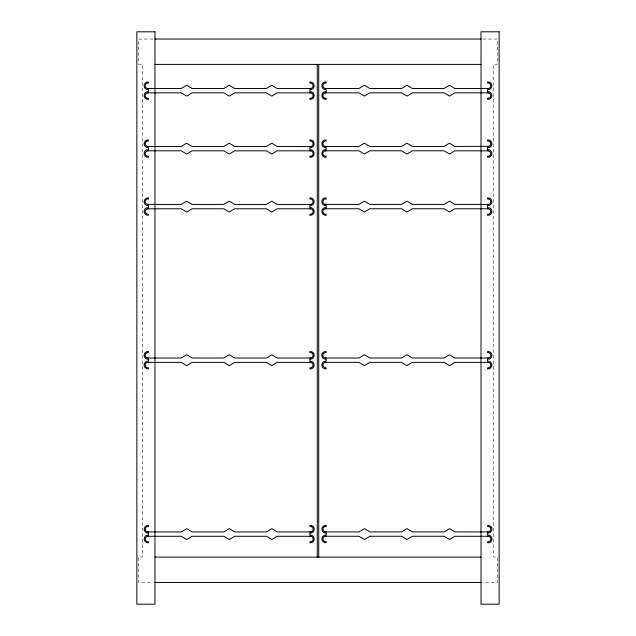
<?xml version="1.0" encoding="UTF-8"?>
<svg xmlns="http://www.w3.org/2000/svg" width="636" height="636" viewBox="0 0 636 636"><rect width="100%" height="100%" fill="white"/><g stroke="black" fill="none" stroke-linecap="round" stroke-linejoin="round"><path stroke-width="0.48" stroke-dasharray="3.18 2.39" d="M153.053 39.042L138.672 39.042L138.672 64.403L142.297 64.403L142.297 557.104L138.672 557.104L138.672 582.465L153.053 582.465M482.947 39.042L497.328 39.042L497.328 64.403L493.703 64.403L493.703 557.104L497.328 557.104L497.328 582.465L482.947 582.465"/><path stroke-width="0.95" d="M148.45 88.499L146.876 88.325A2.759 2.759 0 0 1 148.45 83.062L148.45 81.972A3.84 3.84 0 0 0 144.706 87.848L145.413 88.666A3.84 3.84 0 0 0 148.45 89.581L148.45 91.759A3.84 3.84 0 0 0 145.413 92.673L144.706 93.5A3.84 3.84 0 0 0 148.45 99.367L148.45 98.278A2.759 2.759 0 0 1 146.876 93.023L148.45 92.84M326.157 88.484L324.575 88.309A2.759 2.759 0 0 1 326.157 83.054L326.157 81.965A3.84 3.84 0 0 0 322.412 87.832L323.12 88.658A3.84 3.84 0 0 0 326.157 89.573L326.157 91.743A3.84 3.84 0 0 0 323.12 92.657L322.412 93.484A3.84 3.84 0 0 0 326.157 99.351L326.157 98.27A2.759 2.759 0 0 1 324.575 93.007L326.157 92.832M309.843 92.856L311.425 93.031A2.759 2.759 0 0 1 309.843 98.294L309.843 99.375A3.84 3.84 0 0 0 313.588 93.508L312.88 92.681A3.84 3.84 0 0 0 309.843 91.767L309.843 89.597A3.84 3.84 0 0 0 312.88 88.682L313.588 87.855A3.84 3.84 0 0 0 309.843 81.988L309.843 83.078A2.759 2.759 0 0 1 311.425 88.332L309.843 88.507M487.55 92.84L489.124 93.023A2.759 2.759 0 0 1 487.55 98.278L487.55 99.367A3.84 3.84 0 0 0 491.294 93.5L490.587 92.673A3.84 3.84 0 0 0 487.55 91.759L487.55 89.581A3.84 3.84 0 0 0 490.587 88.666L491.294 87.848A3.84 3.84 0 0 0 487.55 81.972L487.55 83.062A2.759 2.759 0 0 1 489.124 88.325L487.55 88.499M148.45 146.463L146.876 146.288A2.759 2.759 0 0 1 148.45 141.025L148.45 139.944A3.84 3.84 0 0 0 144.706 145.811L145.413 146.63A3.84 3.84 0 0 0 148.45 147.544L148.45 149.722A3.84 3.84 0 0 0 145.413 150.637L144.706 151.463A3.84 3.84 0 0 0 148.45 157.331L148.45 156.241A2.759 2.759 0 0 1 146.876 150.986L148.45 150.811M326.157 146.447L324.575 146.272A2.759 2.759 0 0 1 326.157 141.017L326.157 139.928A3.84 3.84 0 0 0 322.412 145.795L323.12 146.622A3.84 3.84 0 0 0 326.157 147.536L326.157 149.706A3.84 3.84 0 0 0 323.12 150.629L322.412 151.448A3.84 3.84 0 0 0 326.157 157.315L326.157 156.233A2.759 2.759 0 0 1 324.575 150.971L326.157 150.796M309.843 150.819L311.425 150.994A2.759 2.759 0 0 1 309.843 156.257L309.843 157.338A3.84 3.84 0 0 0 313.588 151.471L312.88 150.653A3.84 3.84 0 0 0 309.843 149.73L309.843 147.56A3.84 3.84 0 0 0 312.88 146.646L313.588 145.819A3.84 3.84 0 0 0 309.843 139.952L309.843 141.041A2.759 2.759 0 0 1 311.425 146.296L309.843 146.471M487.55 150.811L489.124 150.986A2.759 2.759 0 0 1 487.55 156.241L487.55 157.331A3.84 3.84 0 0 0 491.294 151.463L490.587 150.637A3.84 3.84 0 0 0 487.55 149.722L487.55 147.544A3.84 3.84 0 0 0 490.587 146.63L491.294 145.811A3.84 3.84 0 0 0 487.55 139.944L487.55 141.025A2.759 2.759 0 0 1 489.124 146.288L454.748 146.447L449.509 143.187L444.079 146.447L412.374 146.447L406.945 143.187L401.507 146.447L369.81 146.447L364.372 143.187L358.942 146.447L325.242 146.447M148.45 204.426L146.876 204.251A2.759 2.759 0 0 1 148.45 198.989L148.45 197.907A3.84 3.84 0 0 0 144.706 203.774L145.413 204.593A3.84 3.84 0 0 0 148.45 205.515L148.45 207.686A3.84 3.84 0 0 0 145.413 208.6L144.706 209.427A3.84 3.84 0 0 0 148.45 215.294L148.45 214.205A2.759 2.759 0 0 1 146.876 208.95L148.45 208.775M326.157 204.41L324.575 204.236A2.759 2.759 0 0 1 326.157 198.981L326.157 197.891A3.84 3.84 0 0 0 322.412 203.759L323.12 204.585A3.84 3.84 0 0 0 326.157 205.5L326.157 207.678A3.84 3.84 0 0 0 323.12 208.592L322.412 209.411A3.84 3.84 0 0 0 326.157 215.286L326.157 214.197A2.759 2.759 0 0 1 324.575 208.934L326.157 208.759M309.843 208.783L311.425 208.958A2.759 2.759 0 0 1 309.843 214.221L309.843 215.31A3.84 3.84 0 0 0 313.588 209.435L312.88 208.616A3.84 3.84 0 0 0 309.843 207.702L309.843 205.523A3.84 3.84 0 0 0 312.88 204.609L313.588 203.782A3.84 3.84 0 0 0 309.843 197.915L309.843 199.004A2.759 2.759 0 0 1 311.425 204.259L309.843 204.434M487.55 208.775L489.124 208.95A2.759 2.759 0 0 1 487.55 214.205L487.55 215.294A3.84 3.84 0 0 0 491.294 209.427L490.587 208.6A3.84 3.84 0 0 0 487.55 207.686L487.55 205.515A3.84 3.84 0 0 0 490.587 204.593L491.294 203.774A3.84 3.84 0 0 0 487.55 197.907L487.55 198.989A2.759 2.759 0 0 1 489.124 204.251L487.55 204.426M148.45 358.028L146.876 357.853A2.759 2.759 0 0 1 148.45 352.598L148.45 351.509A3.84 3.84 0 0 0 144.706 357.376L145.413 358.203A3.84 3.84 0 0 0 148.45 359.117L148.45 361.296A3.84 3.84 0 0 0 145.413 362.21L144.706 363.029A3.84 3.84 0 0 0 148.45 368.904L148.45 367.815A2.759 2.759 0 0 1 146.876 362.552L148.45 362.377M326.157 358.02L324.575 357.845A2.759 2.759 0 0 1 326.157 352.583L326.157 351.501A3.84 3.84 0 0 0 322.412 357.368L323.12 358.187A3.84 3.84 0 0 0 326.157 359.109L326.157 361.28A3.84 3.84 0 0 0 323.12 362.194L322.412 363.021A3.84 3.84 0 0 0 326.157 368.888L326.157 367.799A2.759 2.759 0 0 1 324.575 362.544L326.157 362.369M309.843 362.393L311.425 362.568A2.759 2.759 0 0 1 309.843 367.823L309.843 368.912A3.84 3.84 0 0 0 313.588 363.045L312.88 362.218A3.84 3.84 0 0 0 309.843 361.304L309.843 359.133A3.84 3.84 0 0 0 312.88 358.211L313.588 357.392A3.84 3.84 0 0 0 309.843 351.525L309.843 352.606A2.759 2.759 0 0 1 311.425 357.869L309.843 358.044M487.55 362.377L489.124 362.552A2.759 2.759 0 0 1 487.55 367.815L487.55 368.904A3.84 3.84 0 0 0 491.294 363.029L490.587 362.21A3.84 3.84 0 0 0 487.55 361.296L487.55 359.117A3.84 3.84 0 0 0 490.587 358.203L491.294 357.376A3.84 3.84 0 0 0 487.55 351.509L487.55 352.598A2.759 2.759 0 0 1 489.124 357.853L487.55 358.028M148.53 531.927L146.948 531.752A2.759 2.759 0 0 1 148.53 526.489L148.53 525.408A3.84 3.84 0 0 0 144.777 531.275L145.493 532.093A3.84 3.84 0 0 0 148.53 533.016L148.53 535.186A3.84 3.84 0 0 0 145.493 536.1L144.777 536.927A3.84 3.84 0 0 0 148.53 542.794L148.53 541.705A2.759 2.759 0 0 1 146.948 536.45L148.53 536.275M326.228 531.911L324.646 531.736A2.759 2.759 0 0 1 326.228 526.481L326.228 525.392A3.84 3.84 0 0 0 322.484 531.259L323.191 532.086A3.84 3.84 0 0 0 326.228 533L326.228 535.17A3.84 3.84 0 0 0 323.191 536.092L322.484 536.911A3.84 3.84 0 0 0 326.228 542.778L326.228 541.697A2.759 2.759 0 0 1 324.646 536.434L326.228 536.259M309.915 536.283L311.497 536.458A2.759 2.759 0 0 1 309.915 541.721L309.915 542.802A3.84 3.84 0 0 0 313.659 536.935L312.952 536.116A3.84 3.84 0 0 0 309.915 535.194L309.915 533.024A3.84 3.84 0 0 0 312.952 532.109L313.659 531.283A3.84 3.84 0 0 0 309.915 525.415L309.915 526.505A2.759 2.759 0 0 1 311.497 531.76L309.915 531.935M487.621 536.275L489.203 536.45A2.759 2.759 0 0 1 487.621 541.705L487.621 542.794A3.84 3.84 0 0 0 491.366 536.927L490.658 536.1A3.84 3.84 0 0 0 487.621 535.186L487.621 533.016A3.84 3.84 0 0 0 490.658 532.093L491.366 531.275A3.84 3.84 0 0 0 487.621 525.408L487.621 526.489A2.759 2.759 0 0 1 489.203 531.752L487.621 531.927M154.977 39.042L481.023 39.042M154.977 64.403L481.023 64.403M147.544 88.499L181.236 88.499L186.674 85.24L192.112 88.499L223.808 88.499L229.238 85.24L234.676 88.499L266.373 88.499L271.81 85.24L277.05 88.499L310.758 88.507M325.242 88.484L358.942 88.484L364.372 85.224L369.81 88.484L401.507 88.484L406.945 85.224L412.374 88.484L444.079 88.484L449.509 85.224L454.748 88.484L488.456 88.499M147.544 92.84L181.236 92.84L186.674 96.108L192.112 92.84L223.808 92.84L229.238 96.108L234.676 92.84L266.373 92.84L271.81 96.108L277.058 92.856L310.758 92.856M325.242 92.832L358.942 92.832L364.372 96.092L369.81 92.832L401.507 92.832L406.945 96.092L412.374 92.832L444.079 92.832L449.509 96.092L454.764 92.84L488.456 92.84M147.544 146.463L181.236 146.463L186.674 143.203L192.112 146.463L223.808 146.463L229.238 143.203L234.676 146.463L266.373 146.463L271.81 143.203L277.05 146.463L310.758 146.471M487.55 146.463L488.456 146.463M147.544 150.811L181.236 150.811L186.674 154.071L192.112 150.811L223.808 150.811L229.238 154.071L234.676 150.811L266.373 150.811L271.81 154.071L277.058 150.819L310.758 150.819M325.242 150.796L358.942 150.796L364.372 154.055L369.81 150.796L401.507 150.796L406.945 154.055L412.374 150.796L444.079 150.796L449.509 154.055L454.764 150.811L488.456 150.811M147.544 204.426L181.236 204.426L186.674 201.167L192.112 204.426L223.808 204.426L229.238 201.167L234.676 204.426L266.373 204.426L271.81 201.167L277.05 204.426L310.758 204.434M325.242 204.41L358.942 204.41L364.372 201.151L369.81 204.41L401.507 204.41L406.945 201.151L412.374 204.41L444.079 204.41L449.509 201.151L454.748 204.41L488.456 204.426M147.544 208.775L181.236 208.775L186.674 212.034L192.112 208.775L223.808 208.775L229.238 212.034L234.676 208.775L266.373 208.775L271.81 212.034L277.058 208.783L310.758 208.783M325.242 208.759L358.942 208.759L364.372 212.019L369.81 208.759L401.507 208.759L406.945 212.019L412.374 208.759L444.079 208.759L449.509 212.019L454.764 208.775L488.456 208.775M147.544 358.028L181.236 358.028L186.674 354.769L192.112 358.028L223.808 358.028L229.238 354.769L234.676 358.028L266.373 358.028L271.81 354.769L277.05 358.028L310.758 358.044M325.242 358.02L358.942 358.02L364.372 354.761L369.81 358.02L401.507 358.02L406.945 354.761L412.374 358.02L444.079 358.02L449.509 354.761L454.748 358.02L488.456 358.028M147.544 362.377L181.236 362.377L186.674 365.636L192.112 362.377L223.808 362.377L229.238 365.636L234.676 362.377L266.373 362.377L271.81 365.636L277.058 362.393L310.758 362.393M325.242 362.369L358.942 362.369L364.372 365.628L369.81 362.369L401.507 362.369L406.945 365.628L412.374 362.369L444.079 362.369L449.509 365.628L454.764 362.377L488.456 362.377M147.616 531.927L181.316 531.927L186.746 528.667L192.183 531.927L223.88 531.927L229.318 528.667L234.748 531.927L266.444 531.927L271.882 528.667L277.121 531.927L310.829 531.935M325.314 531.911L359.014 531.911L364.444 528.651L369.882 531.911L401.578 531.911L407.016 528.651L412.446 531.911L444.151 531.911L449.58 528.651L454.82 531.911L488.528 531.927M147.616 536.275L181.316 536.275L186.746 539.535L192.183 536.275L223.88 536.275L229.318 539.535L234.748 536.275L266.444 536.275L271.882 539.535L277.129 536.283L310.829 536.283M325.314 536.259L359.014 536.259L364.444 539.519L369.882 536.259L401.578 536.259L407.016 539.519L412.446 536.259L444.151 536.259L449.58 539.519L454.835 536.275L488.528 536.275M154.977 557.104L481.023 557.104M154.977 582.465L481.023 582.465M318.723 64.403L318.723 557.104M317.277 64.403L317.277 557.104M154.977 31.8L136.859 31.8L136.859 604.2L154.977 604.2L154.977 31.8M499.141 31.8L481.023 31.8L481.023 604.2L499.141 604.2L499.141 31.8"/></g></svg>
